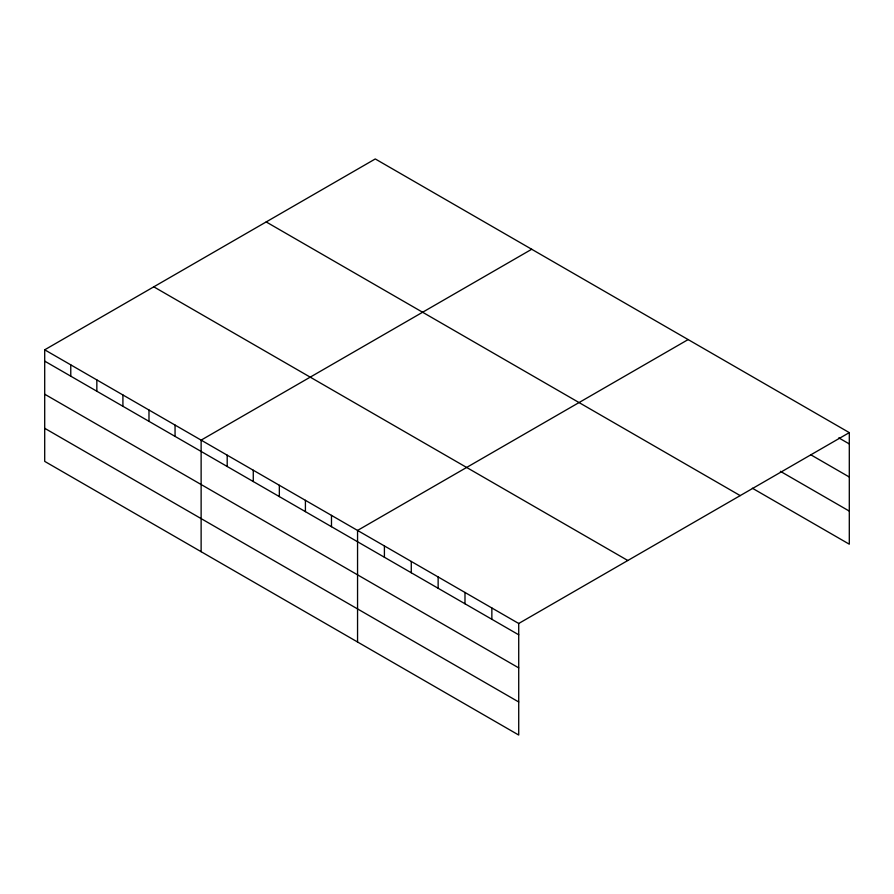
<?xml version="1.0" encoding="UTF-8"?>
<svg xmlns="http://www.w3.org/2000/svg" width="894" height="894" viewBox="0 0 894 894"><rect width="100%" height="100%" fill="white"/><g stroke="black" fill="none" stroke-linecap="round" stroke-linejoin="round"><path stroke-width="1.34" d="M44.7 349.811L518.721 623.487L518.721 735.047L44.7 461.382L44.7 349.811L375.279 158.953L849.3 432.618L849.3 544.189L752.368 488.225M531.707 249.258L201.128 440.127L201.128 551.687M688.134 339.575L357.555 530.433L357.555 642.004M518.721 623.487L849.3 432.618M838.784 437.87L849.3 443.938M810.757 454.767L849.3 477.016M780.395 471.328L849.3 511.1M266.188 221.935L740.21 495.611M153.79 286.829L627.811 560.504M44.7 361.131L518.721 634.796M44.7 394.209L518.721 667.885M44.7 428.293L518.721 701.969M491.856 607.976L491.856 619.296M464.992 592.465L464.992 603.785M438.138 576.965L438.138 588.274M411.274 561.454L411.274 572.763M384.409 545.943L384.409 557.264M331.484 515.38L331.484 526.7M305.413 500.327L305.413 511.647M279.341 485.286L279.341 496.595M253.27 470.233L253.27 481.542M227.199 455.18L227.199 466.489M175.056 425.075L175.056 436.384M148.985 410.022L148.985 421.342M122.914 394.969L122.914 406.289M96.843 379.916L96.843 391.237M70.771 364.864L70.771 376.184"/></g></svg>
